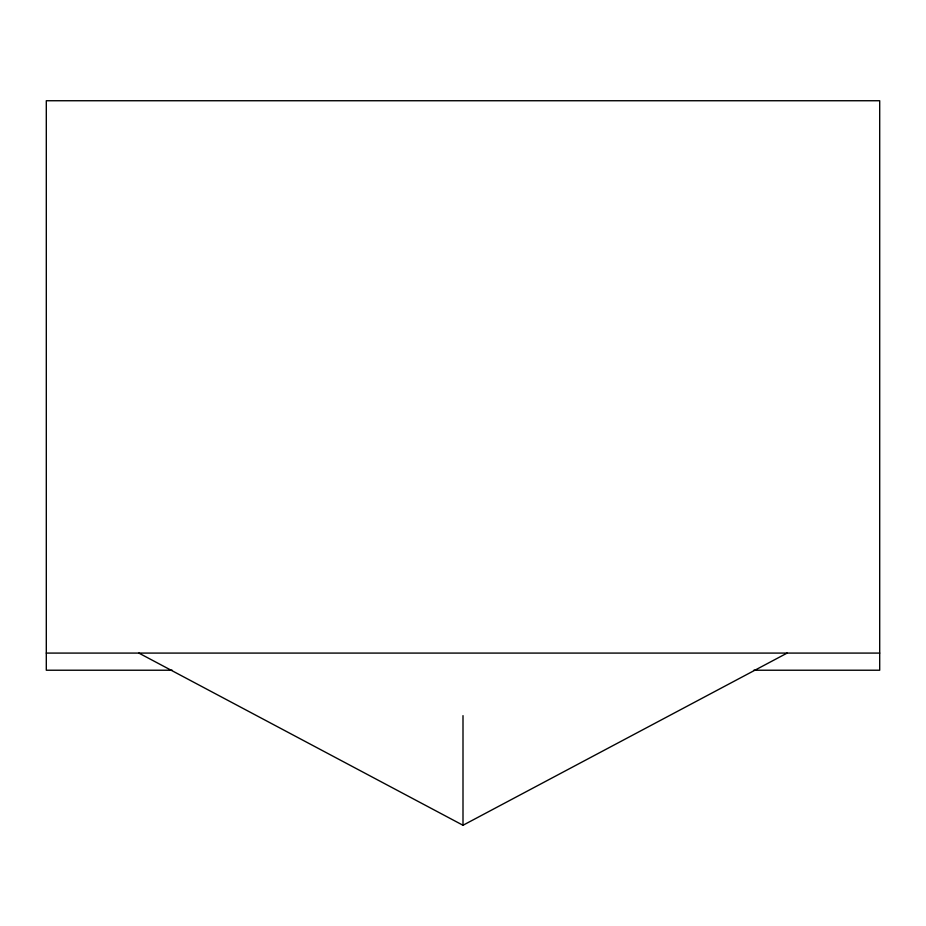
<?xml version="1.0" encoding="UTF-8"?>
<svg xmlns="http://www.w3.org/2000/svg" width="926" height="926" viewBox="0 0 926 926"><rect width="100%" height="100%" fill="white"/><g stroke="black" fill="none" stroke-linecap="round" stroke-linejoin="round"><path stroke-width="1.39" d="M138.865 653.085L463 825.263L787.135 653.085M46.3 653.085L879.7 653.085M172.178 670.227L46.3 670.227L46.3 100.737L879.7 100.737L879.7 670.227L753.822 670.227M463 715.648L463 825.263"/></g></svg>
